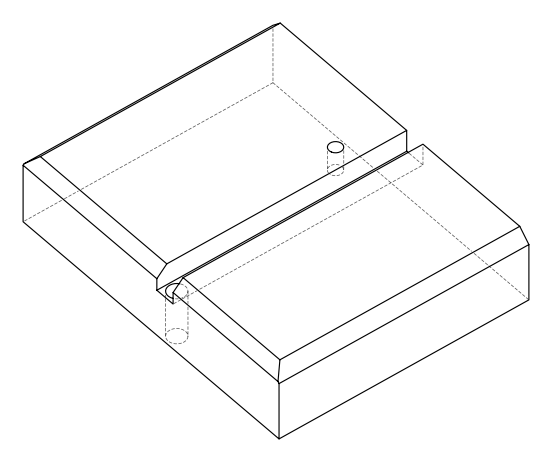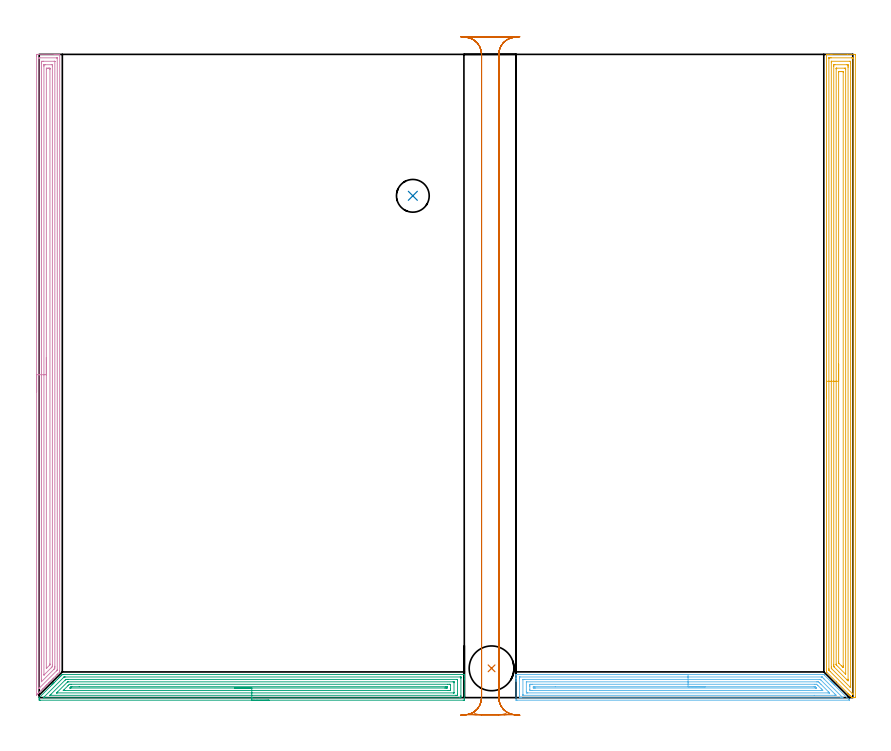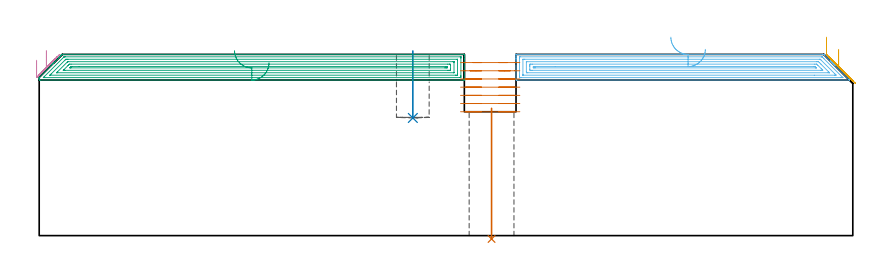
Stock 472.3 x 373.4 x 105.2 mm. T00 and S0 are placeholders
(PLAN: 7 operations, 3 tool changes, 66.1 min)
(1 INDEXABLE_INSERT_DRILL_THROUGH_HOLE_FROM_SOLID | STEP1HOLE | NXT0302_023 | 0.31 min | 55792 mm3)
(2 INDEXABLE_INSERT_DRILL_BLIND_HOLE_FROM_SOLID | STEP1POCKET | NXT0302_009 | 0.16 min | 10376 mm3)
(3 AREA_MILL | FG_CHAMFER_SURFACE | UGT0205_001 | 11.78 min | 28154 mm3)
(4 AREA_MILL_1 | FG_CHAMFER_SURFACE_1 | UGT0205_001 | 14.9 min | 32585 mm3)
(5 AREA_MILL_2 | FG_CHAMFER_SURFACE_2 | UGT0205_001 | 17.97 min | 52704 mm3)
(6 AREA_MILL_3 | FG_CHAMFER_SURFACE_3 | UGT0205_001 | 9.16 min | 21081 mm3)
(7 MILL_RECTANGULAR_SLOT | SLOT_RECTANGULAR | UGT0201_094 | Follow Part, ap 5, ae 75% | 11.87 min | 353994 mm3)
(TOOL NXT0302_023 | Index. Insert Drill 26mm [880-D2600L32-05] | D26 PA176 FL130 Z2)
(TOOL NXT0302_009 | Index. Insert Drill 19mm [880-D1900L25-05] | D19 PA176 FL95 Z2)
(TOOL UGT0205_001 | Chamfer Mill 20 x 3 x 45 deg. | D20 FL50 Z2)
(TOOL UGT0201_094 | End mill 20 mm | D20 FL38 Z4)
(OP 1 INDEXABLE_INSERT_DRILL_THROUGH_HOLE_FROM_SOLID)
G17 G21 G94 G90
T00 M6
G54
G17 G0 G90 X262.6 Y17. S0 M3
G43 Z115.2 H1
G94 G81 G98 Z-1.954 F250. R73.9
G80
M5
M2
(OP 2 INDEXABLE_INSERT_DRILL_BLIND_HOLE_FROM_SOLID)
G17 G21 G94 G90
T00 M6
G54
G17 G0 G90 X216.9 Y291.3 S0 M3
G43 Z115.2 H1
G94 G81 G98 Z68.3 F250. R107.2
G80
M5
M2
(OP 3 AREA_MILL)
G17 G21 G94 G90
T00 M6
G54
G17 G0 G90 X133.4 Y-1.5 S1061 M3
G43 Z115.2 H0
Z100.3
G94 G1 X133.362 Z99.428 F250.
X133.248 Z98.563
X133.059 Z97.712
X132.797 Z96.88
X132.463 Z96.074
X132.06 Z95.3
X131.592 Z94.564
X131.06 Z93.872
X130.471 Z93.229
X129.828 Z92.64
X129.136 Z92.108
X128.4 Z91.64
X127.626 Z91.237
X126.82 Z90.903
X125.988 Z90.641
X125.136 Z90.452
X124.272 Z90.338
X123.4 Z90.3
X0.613
X0.378 Y-1.499 Z90.301
X0.167 Y-1.496 Z90.304
X0.003 Y-1.491 Z90.305
X0. Y-1.409 Z90.386
Y-1.246 Z90.549
Y-1.082 Z90.712
Y-0.256 Z91.544
Y-0.229 Z91.57
X0.001 Y-0.007 Z91.79
X0.018 Y0.018 Z91.817
X6.506 Y6.506 Z98.305
X7.414 Y7.415 Z99.212
X7.459 Y7.46 Z99.259
X7.66 Y7.66 Z99.459
X7.707 Y7.708 Z99.505
X7.757 Y7.758 Z99.557
X7.948 Y7.949 Z99.747
X8. Y8.001 Z99.798
X8.055 Y8.055 Z99.854
X8.237 Y8.237 Z100.036
X8.293 Y8.294 Z100.091
X8.352 Y8.353 Z100.152
X8.525 Y8.526 Z100.325
X8.585 Y8.587 Z100.384
X8.65 Y8.651 Z100.45
X8.88 Y8.88 Z100.68
X9.543 Y9.543 Z101.343
X10.436 Y10.436 Z102.236
X11.223 Y11.224 Z103.022
X11.329 Y11.331 Z103.127
X11.665 Y11.665 Z103.465
X11.876 Y11.876 Z103.676
X12.102 Y12.103 Z103.901
X12.222 Y12.224 Z104.02
X12.602 Y12.603 Z104.403
X12.729 Y12.729 Z104.529
X12.981 Y12.982 Z104.781
X13.115 Y13.116 Z104.914
X13.229 Y13.227 Z105.025
X13.405 Y13.399 Z105.186
X14.008 Y13.4 Z105.2
X246.633
X246.79 Y13.394 Z105.193
X246.8 Y13.088 Z104.888
Y12.759 Z104.559
Y12.103 Z103.898
Y10.896 Z102.693
Y10.345 Z102.139
Y-1.082 Z90.715
X246.797 Y-1.361 Z90.436
X246.79 Y-1.492 Z90.305
X246.657 Y-1.499 Z90.299
X246.187 Y-1.5 Z90.3
X123.4
Y-0.086 Z91.714
X3.172 Y-0.085 Z91.715
X2.516 Y-0.08 Z91.72
X2.399 Y-0.079 Z91.721
Y-0.061 Z91.739
Y-0.053 Z91.747
X2.765 Y0.315 Z92.115
X3.125 Y0.676 Z92.476
X14.008 Y11.558 Z103.358
X14.284 Y11.831 Z103.631
X14.375 Y11.918 Z103.718
X14.43 Y11.968 Z103.768
X14.515 Y11.979 Z103.779
X14.901 Y11.984 Z103.784
X15.021 Y11.985 Z103.785
X244.401
X244.521
X244.76 Y11.98 Z103.78
X244.784 Y11.979 Z103.779
X244.79 Y11.966 Z103.766
X244.796 Y11.935 Z103.735
X244.798 Y11.904 Z103.704
X244.8 Y11.711 Z103.511
Y11.224 Z103.024
Y1.162 Z92.962
X244.798 Y0.676 Z92.476
X244.793 Y0.289 Z92.089
X244.778 Y-0.079 Z91.721
X244.401 Y-0.084 Z91.716
X244.281 Y-0.085 Z91.715
X123.4 Y-0.086 Z91.714
Y1.328 Z93.128
X6.481 Y1.329 Z93.129
X6.358 Y1.33 Z93.13
X6.277 Y1.333 Z93.133
X6.247 Y1.335 Z93.135
X6.261 Y1.352 Z93.152
X6.456 Y1.555 Z93.355
X6.657 Y1.758 Z93.558
X6.864 Y1.965 Z93.765
X15.074 Y10.175 Z101.975
X15.248 Y10.345 Z102.145
X15.433 Y10.522 Z102.322
X15.492 Y10.565 Z102.365
X15.568 Y10.568 Z102.368
X15.794 Y10.57 Z102.37
X16.457 Y10.571 Z102.371
X16.687 Y10.572 Z102.372
X242.615 Y10.571 Z102.371
X242.692 Y10.57 Z102.37
X242.752 Y10.568 Z102.368
X242.785 Y10.565 Z102.365
X242.79 Y10.527 Z102.327
X242.796 Y10.345 Z102.145
X242.8 Y10.164 Z101.964
Y2.252 Z94.052
X242.796 Y1.555 Z93.355
X242.792 Y1.38 Z93.18
X242.779 Y1.335 Z93.135
X242.729 Y1.333 Z93.133
X242.615 Y1.331 Z93.131
X241.952 Y1.329 Z93.129
X241.722 Y1.328 Z93.128
X123.4
Y2.743 Z94.543
X10.756
X10.436 Y2.744 Z94.544
X10.119 Y2.746 Z94.546
X10.113 Y2.749 Z94.549
X10.112 Y2.752 Z94.552
X10.14 Y2.785 Z94.585
X10.436 Y3.087 Z94.887
X10.55 Y3.201 Z95.001
X16.309 Y8.959 Z100.759
X16.436 Y9.084 Z100.884
X16.485 Y9.128 Z100.928
X16.511 Y9.15 Z100.95
X16.543 Y9.152 Z100.952
X16.687 Y9.155 Z100.955
X17.001 Y9.157 Z100.957
X240.25
X240.667 Y9.155 Z100.955
X240.753 Y9.153 Z100.953
X240.786 Y9.151 Z100.951
X240.79 Y9.112 Z100.912
X240.794 Y9.013 Z100.813
X240.8 Y8.616 Z100.416
X240.799 Y2.888 Z94.688
X240.797 Y2.781 Z94.581
X240.793 Y2.756 Z94.556
X240.789 Y2.75 Z94.55
X240.777 Y2.747 Z94.547
X240.708 Y2.745 Z94.545
X240.515 Y2.743 Z94.543
X123.4
Y4.157 Z95.957
X14.937
X14.042 Y4.159 Z95.959
X14.008 Y4.161 Z95.961
X13.986 Y4.163 Z95.963
X13.996 Y4.192 Z95.992
X14. Y4.2 Z96.
X14.008 Y4.21 Z96.01
X14.442 Y4.644 Z96.444
X16.687 Y6.889 Z98.689
X17.101 Y7.3 Z99.1
X17.517 Y7.708 Z99.508
X17.55 Y7.737 Z99.537
X18.473 Y7.743 Z99.543
X237.221
X238.116 Y7.742 Z99.542
X238.15 Y7.741 Z99.541
X238.79 Y7.708 Z99.508
X238.798 Y7.07 Z98.87
X238.799 Y5.071 Z96.871
X238.796 Y4.435 Z96.235
X238.79 Y4.192 Z95.992
X238.183 Y4.159 Z95.959
X238.15 Y4.158 Z95.958
X237.293 Y4.157 Z95.957
X123.4
Y5.571 Z97.371
X18.473 Y5.572 Z97.372
X17.961 Y5.575 Z97.375
X17.906 Y5.578 Z97.378
X17.844 Y5.584 Z97.384
X17.896 Y5.639 Z97.439
X18.199 Y5.95 Z97.75
X18.334 Y6.086 Z97.886
X18.473 Y6.224 Z98.024
X18.546 Y6.291 Z98.091
X18.575 Y6.316 Z98.116
X18.602 Y6.322 Z98.122
X18.727 Y6.325 Z98.125
X18.982 Y6.328 Z98.128
X23.243 Y6.329 Z98.129
X235.979 Y6.328 Z98.128
X236.364 Y6.327 Z98.127
X236.748 Y6.323 Z98.123
X236.79 Y6.322 Z98.122
X236.793 Y6.283 Z98.083
X236.797 Y6.207 Z98.007
X236.799 Y6.093 Z97.893
Y5.95 Z97.75
X236.797 Y5.735 Z97.535
X236.793 Y5.628 Z97.428
X236.79 Y5.581 Z97.381
X236.742 Y5.578 Z97.378
X236.364 Y5.574 Z97.374
X235.855 Y5.572 Z97.372
X235.471 Y5.571 Z97.371
X123.4
X122.528 Z97.409
X121.664 Z97.523
X120.812 Z97.712
X119.98 Z97.974
X119.174 Z98.308
X118.4 Z98.711
X117.664 Z99.18
X116.972 Z99.711
X116.329 Z100.3
X115.74 Z100.943
X115.208 Z101.635
X114.74 Z102.371
X114.337 Z103.145
X114.003 Z103.951
X113.741 Z104.783
X113.552 Z105.635
X113.438 Z106.499
X113.4 Z107.371
G0 Z115.2
M5
M2
(OP 4 AREA_MILL_1)
G17 G21 G94 G90
T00 M6
G54
G17 G0 G90 X-1.5 Y177.45 S1061 M3
G43 Z115.2 H0
Z101.8
G94 G1 Y177.488 Z100.928 F250.
Y177.602 Z100.064
Y177.791 Z99.212
Y178.053 Z98.38
Y178.387 Z97.574
Y178.79 Z96.8
Y179.259 Z96.064
Y179.79 Z95.372
Y180.379 Z94.729
Y181.022 Z94.14
Y181.714 Z93.608
Y182.45 Z93.14
Y183.224 Z92.737
Y184.03 Z92.403
Y184.862 Z92.141
Y185.714 Z91.952
Y186.578 Z91.838
Y187.45 Z91.8
Y372.399
X-1.499 Y372.784 Z91.801
X-1.495 Y373.287 Z91.803
X-1.492 Y373.391 Z91.806
X-0.996 Y373.396 Z92.301
X-0.386 Y373.4 Z92.911
X8.741 Z102.035
X9.291 Z102.588
X9.626 Z102.922
X10.176 Z103.472
X10.511 Z103.806
X11.181 Z104.481
X11.519 Z104.818
X11.878 Y373.392 Z105.169
X11.897 Y373.39 Z105.188
X11.9 Y373.231 Z105.2
Y15.506
X11.907 Y14.9 Z105.191
X11.84 Y14.84 Z105.14
X10.728 Y13.727 Z104.026
X10.511 Y13.511 Z103.811
X10.281 Y13.28 Z103.58
X9.388 Y12.387 Z102.687
X8.351 Y11.35 Z101.65
X8.151 Y11.149 Z101.448
X8.049 Y11.048 Z101.346
X7.601 Y10.601 Z100.9
X7.155 Y10.154 Z100.453
X6.611 Y9.611 Z99.91
X6.38 Y9.379 Z99.677
X6.262 Y9.261 Z99.56
X5.742 Y8.742 Z99.041
X5.495 Y8.493 Z98.792
X5.369 Y8.368 Z98.666
X4.873 Y7.872 Z98.172
X4.61 Y7.608 Z97.906
X4.476 Y7.475 Z97.773
X4.003 Y7.003 Z97.303
X3.725 Y6.723 Z97.02
X3.134 Y6.135 Z96.434
X2.84 Y5.837 Z96.135
X2.249 Y5.249 Z95.549
X1.954 Y4.952 Z95.249
X1.349 Y4.349 Z94.649
X1.069 Y4.067 Z94.364
X0.382 Y3.382 Z93.682
X0.011 Y3.009 Z93.307
X-0.536 Y2.464 Z92.764
X-0.882 Y2.116 Z92.414
X-1.331 Y1.669 Z91.967
X-1.439 Y1.566 Z91.859
X-1.492 Y1.519 Z91.806
X-1.499 Y1.639 Z91.801
X-1.5 Y1.669 Z91.8
Y187.45
X-0.086 Z93.214
Y370.998
X-0.085 Y371.215 Z93.215
X-0.082 Y371.323 Z93.218
X-0.079 Y371.374 Z93.221
X-0.072 Y371.39 Z93.228
X-0.022 Y371.393 Z93.278
X0.377 Y371.399 Z93.677
X10.113 Z103.413
X10.358 Y371.395 Z103.658
X10.469 Y371.39 Z103.769
X10.479 Y371.385 Z103.779
X10.482 Y371.367 Z103.782
X10.484 Y371.318 Z103.784
X10.486 Y371.22 Z103.786
Y371.024
X10.485 Y16.407 Z103.785
X10.479 Y15.974 Z103.779
X10.469 Y15.93 Z103.769
X10.44 Y15.896 Z103.74
X10.383 Y15.835 Z103.683
X10.288 Y15.738 Z103.588
X10.064 Y15.513 Z103.364
X0.063 Y5.513 Z93.363
X-0.034 Y5.42 Z93.266
X-0.074 Y5.386 Z93.226
X-0.079 Y5.384 Z93.221
X-0.082 Y5.414 Z93.218
X-0.084 Y5.496 Z93.216
X-0.086 Y5.663 Z93.214
Y187.45
X1.328 Z94.628
X1.329 Y368.318 Z94.629
X1.33 Y368.651 Z94.63
X1.334 Y369.212 Z94.634
X1.335 Y369.37 Z94.635
X1.481 Y369.391 Z94.781
X1.659 Y369.395 Z94.959
X2.358 Y369.4 Z95.658
X2.544 Z95.844
X8.741 Y369.399 Z102.041
X8.927 Y369.397 Z102.227
X9.051 Y369.392 Z102.351
X9.066 Y369.389 Z102.366
X9.068 Y369.385 Z102.368
X9.07 Y369.363 Z102.37
X9.071 Y369.323 Z102.371
Y369.212
Y18.193
X9.07 Y17.86 Z102.37
X9.066 Y17.3 Z102.366
X9.063 Y16.974 Z102.363
X8.741 Y16.643 Z102.041
X8.624 Y16.524 Z101.924
X1.361 Y9.261 Z94.661
X1.348 Y9.254 Z94.648
X1.341 Y9.25 Z94.641
X1.335 Y9.261 Z94.635
X1.334 Y9.288 Z94.634
X1.33 Y9.594 Z94.63
X1.329 Y10.154 Z94.629
X1.328 Y10.488 Z94.628
Y187.45
X2.743 Z96.043
Y366.532
X2.744 Y367.224 Z96.044
X2.747 Y367.324 Z96.047
X2.749 Y367.377 Z96.049
X2.786 Y367.39 Z96.086
X3. Y367.394 Z96.3
X3.43 Y367.4 Z96.73
X3.455 Z96.755
X6.996 Z100.296
X7.407 Y367.395 Z100.707
X7.612 Y367.39 Z100.912
X7.651 Y367.384 Z100.951
X7.653 Y367.349 Z100.953
X7.655 Y367.291 Z100.955
X7.657 Y366.732 Z100.957
Y366.532
Y19.086
X7.656 Y18.394 Z100.956
X7.654 Y18.193 Z100.954
X7.65 Y18.025 Z100.95
X7.547 Y17.908 Z100.847
X7.402 Y17.757 Z100.702
X6.97 Y17.319 Z100.27
X2.959 Y13.308 Z96.259
X2.892 Y13.242 Z96.192
X2.811 Y13.168 Z96.111
X2.75 Y13.113 Z96.05
X2.747 Y13.211 Z96.047
X2.743 Y13.526 Z96.043
Y187.45
X4.157 Z97.457
X4.158 Y364.905 Z97.458
X4.159 Y365.065 Z97.459
X4.164 Y365.374 Z97.464
X4.315 Y365.39 Z97.615
X4.555 Y365.397 Z97.855
X5.2 Y365.399 Z98.5
X5.437 Y365.4 Z98.737
X6.085 Y365.396 Z99.385
X6.178 Y365.394 Z99.478
X6.228 Y365.39 Z99.528
X6.236 Y365.223 Z99.536
X6.241 Y364.905 Z99.541
X6.242 Y364.746 Z99.542
X6.243 Y19.821 Z99.543
X6.237 Y19.086 Z99.537
X6.236 Y19.051 Z99.536
X6.216 Y19.024 Z99.516
X6.184 Y18.987 Z99.484
X6.085 Y18.885 Z99.385
X4.408 Y17.206 Z97.708
X4.315 Y17.115 Z97.615
X4.22 Y17.026 Z97.52
X4.168 Y16.977 Z97.468
X4.164 Y17.035 Z97.464
X4.16 Y17.14 Z97.46
X4.158 Y17.3 Z97.458
X4.157 Y17.459 Z97.457
Y187.45
Y188.322 Z97.495
Y189.187 Z97.609
Y190.038 Z97.798
Y190.87 Z98.06
Y191.676 Z98.394
Y192.45 Z98.797
Y193.186 Z99.265
Y193.878 Z99.796
Y194.521 Z100.386
Y195.11 Z101.029
Y195.642 Z101.721
Y196.11 Z102.457
Y196.513 Z103.231
Y196.847 Z104.037
Y197.109 Z104.869
Y197.298 Z105.72
Y197.412 Z106.585
Y197.45 Z107.457
G0 Z115.2
M5
M2
(OP 5 AREA_MILL_2)
G17 G21 G94 G90
T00 M6
G54
G17 G0 G90 X457.004 Y173.619 S1061 M3
G43 Z115.2 H0
Z115.196
G94 G1 Y173.657 Z114.324 F250.
Y173.77 Z113.459
Y173.959 Z112.608
Y174.222 Z111.776
Y174.556 Z110.97
Y174.958 Z110.196
Y175.427 Z109.46
Y175.958 Z108.768
Y176.548 Z108.125
Y177.191 Z107.536
Y177.883 Z107.004
Y178.619 Z106.536
Y179.393 Z106.133
Y180.199 Z105.799
Y181.031 Z105.537
Y181.882 Z105.348
Y182.747 Z105.234
Y183.619 Z105.196
X457. Y373.24 Z105.2
X457.002 Y373.392 Z105.188
X457.007 Y373.394 Z105.184
X457.33 Y373.4 Z104.869
X457.709 Z104.49
X458.343 Z103.852
X459.542 Z102.655
X460.107 Z102.087
X469.228 Z92.969
X473.339 Z88.858
X473.624 Y373.398 Z88.573
X473.792 Y373.39 Z88.406
X473.799 Y373.221 Z88.399
X473.8 Y372.793 Z88.4
Y0.373
X473.797 Y0.16 Z88.403
X473.791 Y0.003 Z88.405
X473.656 Y0. Z88.541
X473.339 Z88.856
X472.705 Z89.494
X472.271 Z89.929
X472.031 Y0.001 Z90.162
X471.889 Y0.01 Z90.302
X471.853 Y0.045 Z90.341
X471.739 Y0.16 Z90.459
X471.575 Y0.323 Z90.62
X471.415 Y0.484 Z90.783
X471.292 Y0.607 Z90.906
X471.134 Y0.764 Z91.061
X470.979 Y0.92 Z91.219
X470.846 Y1.053 Z91.352
X470.693 Y1.205 Z91.502
X470.543 Y1.356 Z91.655
X470.4 Y1.499 Z91.798
X470.252 Y1.646 Z91.944
X470.107 Y1.792 Z92.091
X469.953 Y1.945 Z92.244
X469.811 Y2.087 Z92.385
X469.671 Y2.228 Z92.527
X469.507 Y2.392 Z92.691
X469.37 Y2.528 Z92.826
X462.814 Y9.086 Z99.385
X457.031 Y14.869 Z105.169
X457.026 Y14.887 Z105.173
X457.014 Y14.943 Z105.186
X457.007 Y15.766 Z105.193
X457.004 Y183.619 Z105.196
X458.418 Z103.782
X458.415 Y371.213 Z103.785
X458.416 Y371.316 Z103.784
X458.419 Y371.366 Z103.781
X458.42 Y371.384 Z103.78
X458.452 Y371.39 Z103.748
X458.84 Y371.398 Z103.36
X459.225 Y371.399 Z102.975
X459.72 Y371.4 Z102.48
X471.575 Y371.399 Z90.625
X472.073 Y371.397 Z90.127
X472.283 Y371.39 Z89.917
X472.379 Y371.379 Z89.821
X472.384 Y371.082 Z89.816
X472.385 Y371.008 Z89.815
Y2.392
X472.38 Y2.057 Z89.82
X472.379 Y2.02 Z89.821
X472.371 Y2.011 Z89.829
X472.334 Y2.028 Z89.866
X472.275 Y2.083 Z89.925
X471.959 Y2.392 Z90.241
X459.225 Y15.125 Z102.975
X458.573 Y15.78 Z103.627
X458.479 Y15.881 Z103.721
X458.428 Y15.937 Z103.772
X458.427 Y15.984 Z103.773
X458.424 Y16.186 Z103.776
X458.421 Y16.593 Z103.779
Y16.672
X458.418 Y183.619 Z103.782
X459.832 Z102.368
X459.829 Y368.613 Z102.371
X459.831 Y369.223 Z102.369
X459.833 Y369.363 Z102.367
X459.835 Y369.39 Z102.365
X459.875 Y369.395 Z102.325
X459.934 Y369.399 Z102.266
X470.519 Y369.4 Z91.681
X470.693 Y369.397 Z91.507
X470.867 Y369.39 Z91.333
X470.965 Y369.383 Z91.235
X470.968 Y369.317 Z91.232
X470.97 Y369.223 Z91.23
X470.971 Y368.942 Z91.229
Y368.331
Y6.572
X470.969 Y5.962 Z91.231
X470.968 Y5.873 Z91.232
X470.966 Y5.849 Z91.234
X470.841 Y5.962 Z91.359
X470.693 Y6.107 Z91.507
X460.107 Y16.692 Z102.093
X459.894 Y16.914 Z102.306
X459.844 Y16.968 Z102.356
X459.84 Y17.107 Z102.36
X459.837 Y17.29 Z102.363
X459.836 Y17.565 Z102.364
Y17.84
X459.832 Y183.619 Z102.368
X461.246 Z100.954
X461.244 Y366.546 Z100.956
X461.247 Y367.178 Z100.953
X461.25 Y367.384 Z100.95
X461.909 Y367.4 Z100.291
X468.966 Z93.234
X469.357 Y367.394 Z92.843
X469.546 Y367.39 Z92.654
X469.55 Y367.282 Z92.65
X469.556 Y366.804 Z92.644
X469.557 Y366.546 Z92.643
Y365.91
Y10.681
X469.556 Y10.425 Z92.644
X469.553 Y9.793 Z92.647
X469.551 Y9.716 Z92.649
X469.23 Y10.025 Z92.97
X469.031 Y10.219 Z93.169
X468.929 Y10.32 Z93.271
X468.824 Y10.425 Z93.376
X461.684 Y17.565 Z100.516
X461.492 Y17.759 Z100.708
X461.363 Y17.892 Z100.837
X461.261 Y18. Z100.939
X461.257 Y18.038 Z100.943
X461.253 Y18.191 Z100.947
X461.251 Y18.457 Z100.949
X461.25 Y19.086 Z100.95
Y19.35
X461.246 Y183.619 Z100.954
X462.661 Z99.539
X462.657 Y364.956 Z99.543
X462.658 Y365.152 Z99.542
X462.661 Y365.282 Z99.539
X462.664 Y365.38 Z99.536
X462.677 Y365.39 Z99.523
X462.754 Y365.394 Z99.446
X463.005 Y365.399 Z99.195
X467.415 Z94.785
X468.046 Y365.393 Z94.154
X468.13 Y365.39 Z94.07
X468.138 Y365.054 Z94.062
X468.142 Y364.858 Z94.058
X468.143 Y364.761 Z94.057
Y13.897
X468.142 Y13.799 Z94.058
X468.137 Y13.604 Z94.063
X468.135 Y13.573 Z94.065
X468.126 Y13.579 Z94.074
X468.096 Y13.605 Z94.104
X468.046 Y13.652 Z94.154
X462.754 Y18.945 Z99.446
X462.704 Y18.996 Z99.496
X462.681 Y19.024 Z99.519
X462.673 Y19.037 Z99.527
X462.67 Y19.078 Z99.53
X462.665 Y19.259 Z99.535
X462.664 Y19.35 Z99.536
Y19.441
X462.661 Y183.619 Z99.539
X464.075 Z98.125
X464.072 Y363.201 Z98.128
X464.073 Y363.314 Z98.127
X464.076 Y363.37 Z98.124
X464.078 Y363.389 Z98.122
X464.104 Y363.394 Z98.096
X464.518 Y363.398 Z97.682
X464.981 Y363.4 Z97.219
X465.4 Z96.8
X465.863 Z96.337
X466.282 Y363.397 Z95.918
X466.701 Y363.391 Z95.499
X466.722 Y363.39 Z95.478
X466.724 Y363.373 Z95.476
X466.727 Y363.327 Z95.473
X466.728 Y363.247 Z95.472
X466.729 Y363.126 Z95.471
Y18.457
X466.728 Y18.007 Z95.472
X466.724 Y17.565 Z95.476
X466.722 Y17.454 Z95.478
X466.594 Y17.565 Z95.606
X466.282 Y17.869 Z95.918
X465.69 Y18.457 Z96.51
X464.214 Y19.935 Z97.986
X464.138 Y20.013 Z98.062
X464.101 Y20.054 Z98.099
X464.086 Y20.074 Z98.114
X464.084 Y20.095 Z98.116
X464.081 Y20.242 Z98.119
X464.079 Y20.687 Z98.121
X464.075 Y183.619 Z98.125
Y184.49 Z98.163
Y185.355 Z98.277
Y186.207 Z98.466
Y187.039 Z98.728
Y187.845 Z99.062
Y188.619 Z99.465
Y189.355 Z99.934
Y190.047 Z100.465
Y190.69 Z101.054
Y191.279 Z101.697
Y191.81 Z102.39
Y192.279 Z103.125
Y192.682 Z103.899
Y193.016 Z104.705
Y193.278 Z105.537
Y193.467 Z106.389
Y193.581 Z107.254
Y193.619 Z108.125
G0 Z115.2
M5
M2
(OP 6 AREA_MILL_3)
G17 G21 G94 G90
T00 M6
G54
G17 G0 G90 X366.68 Y13.397 S1061 M3
G43 Z115.2 H0
Z115.197
G94 G1 X366.718 Z114.325 F250.
X366.832 Z113.46
X367.021 Z112.608
X367.283 Z111.776
X367.617 Y13.396 Z110.97
X368.02 Z110.196
X368.488 Z109.461
X369.019 Z108.769
X369.609 Z108.125
X370.252 Z107.536
X370.944 Z107.005
X371.68 Z106.536
X372.453 Z106.133
X373.259 Z105.799
X374.091 Z105.537
X374.943 Z105.348
X375.808 Z105.234
X376.68 Z105.196
X454.686 Y13.393 Z105.193
X455.462 Y13.387 Z105.186
X455.524 Y13.355 Z105.154
X455.562 Y13.323 Z105.122
X455.905 Y12.982 Z104.78
X459.282 Y9.609 Z101.407
X459.426 Y9.466 Z101.262
X459.571 Y9.32 Z101.118
X459.717 Y9.175 Z100.972
X459.866 Y9.027 Z100.822
X460.016 Y8.875 Z100.673
X460.151 Y8.74 Z100.538
X460.306 Y8.587 Z100.383
X460.462 Y8.43 Z100.228
X460.586 Y8.306 Z100.104
X460.746 Y8.148 Z99.943
X460.907 Y7.985 Z99.783
X461.02 Y7.872 Z99.67
X461.186 Y7.708 Z99.503
X461.353 Y7.54 Z99.338
X461.455 Y7.438 Z99.236
X461.626 Y7.269 Z99.063
X461.798 Y7.095 Z98.893
X461.972 Y6.92 Z98.72
X469.983 Y-1.082 Z90.715
X470.386 Y-1.486 Z90.314
X470.395 Y-1.499 Z90.301
Y-1.5 Z90.3
X277.384
X276.911 Y-1.495 Z90.303
X276.81 Y-1.491 Z90.306
X276.8 Y-1.386 Z90.411
Y9.466 Z101.26
Y10.073 Z101.87
Y10.345 Z102.142
Y10.952 Z102.748
Y11.224 Z103.02
Y11.77 Z103.569
Y12.103 Z103.902
Y12.982 Z104.781
X276.801 Y13.142 Z104.941
X276.81 Y13.394 Z105.193
X276.938 Y13.4 Z105.2
X376.68 Y13.396 Z105.196
Y11.982 Z103.782
X454.289 Y11.978 Z103.778
X454.384 Y11.977 Z103.777
X454.431 Y11.975 Z103.775
X454.451 Y11.972 Z103.772
X454.48 Y11.946 Z103.746
X454.671 Y11.764 Z103.564
X455.214 Y11.224 Z103.024
X455.562 Y10.876 Z102.676
X466.253 Y0.195 Z91.995
X466.45 Y-0.003 Z91.797
X466.479 Y-0.035 Z91.765
X466.506 Y-0.07 Z91.73
X466.511 Y-0.079 Z91.721
X466.494 Y-0.08 Z91.72
X466.253 Y-0.085 Z91.715
X466.133
X465.362 Y-0.086 Z91.714
X279.937
X279.165 Y-0.085 Z91.715
X279.044 Y-0.084 Z91.716
X278.828 Y-0.079 Z91.721
X278.81 Y-0.009 Z91.791
X278.804 Y0.154 Z91.954
X278.801 Y0.676 Z92.476
X278.8 Y1.036 Z92.836
Y11.224 Z103.024
X278.802 Y11.583 Z103.383
X278.81 Y11.945 Z103.745
X278.813 Y11.98 Z103.78
X278.829 Y11.981 Z103.781
X278.876 Y11.984 Z103.784
X278.972 Y11.985 Z103.785
X279.165 Y11.986 Z103.786
X376.68 Y11.982 Z103.782
Y10.568 Z102.368
X452.889 Y10.565 Z102.365
X453.112 Y10.564 Z102.364
X453.26 Y10.561 Z102.361
X453.378 Y10.558 Z102.358
X453.428 Y10.549 Z102.349
X453.451 Y10.528 Z102.328
X453.641 Y10.345 Z102.145
X453.78 Y10.208 Z102.008
X461.798 Y2.197 Z93.997
X462.435 Y1.555 Z93.355
X462.635 Y1.35 Z93.15
X462.257 Y1.335 Z93.135
X462.025 Y1.331 Z93.131
X461.798 Y1.329 Z93.129
X449.931 Y1.328 Z93.128
X281.176 Y1.329 Z93.129
X280.947 Y1.33 Z93.13
X280.871 Y1.332 Z93.132
X280.819 Y1.335 Z93.135
X280.81 Y1.41 Z93.21
X280.804 Y1.555 Z93.355
X280.801 Y1.699 Z93.499
Y10.345 Z102.145
X280.802 Y10.488 Z102.288
X280.808 Y10.538 Z102.338
X280.813 Y10.565 Z102.365
X280.834 Y10.566 Z102.366
X280.947 Y10.568 Z102.368
X281.609 Y10.571 Z102.371
X281.838
X376.68 Y10.568 Z102.368
X376.679 Y9.154 Z100.954
X451.428 Y9.15 Z100.95
X451.998 Y9.146 Z100.946
X452.325 Y9.144 Z100.944
X452.889 Y8.646 Z100.446
X452.951 Y8.587 Z100.387
X453.78 Y7.761 Z99.561
X458.232 Y3.313 Z95.113
X458.664 Y2.876 Z94.676
X458.767 Y2.769 Z94.569
X458.784 Y2.749 Z94.549
X458.779 Y2.748 Z94.548
X458.743 Y2.745 Z94.545
X458.661 Y2.744 Z94.544
X458.235 Y2.743 Z94.543
X457.922
X283.62
X283.306 Y2.744 Z94.544
X282.909 Y2.748 Z94.548
X282.824 Y2.749 Z94.549
X282.81 Y2.9 Z94.7
X282.801 Y3.242 Z95.042
X282.8 Y3.313 Z95.113
X282.801 Y8.992 Z100.792
X282.802 Y9.093 Z100.893
X282.806 Y9.142 Z100.942
X282.81 Y9.15 Z100.95
X282.818 Y9.152 Z100.952
X282.85 Y9.155 Z100.955
X283.043 Y9.157 Z100.957
X376.679 Y9.154 Z100.954
Y7.739 Z99.539
X450.188 Y7.737 Z99.537
X451.081 Y7.735 Z99.535
X451.108 Y7.733 Z99.533
X451.37 Y7.708 Z99.508
X451.998 Y7.091 Z98.891
X454.021 Y5.071 Z96.871
X454.671 Y4.418 Z96.218
X454.89 Y4.192 Z95.992
X454.701 Y4.163 Z95.963
X454.671 Y4.161 Z95.961
X453.816 Y4.157 Z95.957
X286.328
X285.436 Y4.158 Z95.958
X285.402 Y4.159 Z95.959
X284.81 Y4.192 Z95.992
X284.802 Y4.784 Z96.584
X284.8 Y6.544 Z98.344
X284.801 Y6.829 Z98.629
X284.804 Y7.419 Z99.219
X284.81 Y7.708 Z99.508
X285.369 Y7.741 Z99.541
X285.402
X286.257 Y7.743 Z99.543
X376.679 Y7.739 Z99.539
Y6.325 Z98.125
X449.84 Y6.322 Z98.122
X450.217 Y6.32 Z98.12
X450.27 Y6.318 Z98.118
X450.3 Y6.316 Z98.116
X450.329 Y6.3 Z98.1
X450.451 Y6.183 Z97.983
X450.69 Y5.95 Z97.75
X450.847 Y5.794 Z97.594
X450.968 Y5.669 Z97.469
X451.045 Y5.586 Z97.386
X451.05 Y5.577 Z97.377
X451.035 Y5.576 Z97.376
X450.985 Y5.574 Z97.374
X450.6 Y5.571 Z97.371
X288.074
X287.566 Y5.572 Z97.372
X287.183 Y5.575 Z97.375
X286.81 Y5.579 Z97.379
X286.808 Y5.95 Z97.75
X286.807 Y6.321 Z98.121
X287.183 Y6.324 Z98.124
X287.692 Y6.328 Z98.128
X299.594
X376.679 Y6.325 Z98.125
X377.551 Z98.163
X378.416 Z98.277
X379.268 Z98.466
X380.1 Z98.728
X380.906 Z99.062
X381.679 Z99.465
X382.415 Z99.933
X383.107 Z100.464
X383.751 Z101.054
X384.34 Z101.697
X384.871 Z102.389
X385.34 Z103.125
X385.743 Z103.899
X386.077 Z104.705
X386.339 Z105.537
X386.528 Z106.388
X386.642 Z107.253
X386.68 Z108.125
G0 Z115.2
M5
M2
(OP 7 MILL_RECTANGULAR_SLOT)
G17 G21 G94 G90
T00 M6
G54
G17 G0 G90 X244.583 Y383.602 S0 M3
G43 Z115.2 H0
Z100.443
G94 G1 X247.574 Y383.37 F250.
G2 X256.8 Y373.4 R10. F500.
G1 Y0.
G2 X251.813 Y-8.653 R10.
G3 X256.826 Y-10. R10.
G1 X266.774
G3 X271.787 Y-8.653 R10.
G2 X266.8 Y0. R10.
G1 Y373.4
G2 X276.026 Y383.37 R10.
G1 X279.017 Y383.602 F250.
G0 X244.583 Z95.686
G1 X247.574 Y383.37
G2 X256.8 Y373.4 R10. F500.
G1 Y0.
G2 X250.223 Y-9.396 R10.
G1 X250.213 Y-9.424
G3 X253.558 Y-10. R10.
G1 X270.045
G3 X273.388 Y-9.425 R10.
G1 X273.378 Y-9.396
G2 X266.8 Y0. R10.
G1 Y373.4
G2 X276.026 Y383.37 R10.
G1 X279.017 Y383.602 F250.
G0 X244.583 Z90.929
G1 X247.574 Y383.37
G2 X256.8 Y373.4 R10. F500.
G1 Y0.
G2 X247.742 Y-9.956 R10.
G1 X247.74 Y-9.986
G3 X248.278 Y-10. R10.
G1 X275.182
G3 X275.808 Y-9.98 R10.
G1 X275.806 Y-9.95
G2 X266.8 Y0. R10.
G1 Y373.4
G2 X276.026 Y383.37 R10.
G1 X279.017 Y383.602 F250.
G0 Z115.2
Y-10.202
Z86.171
G1 X276.026 Y-9.97
G2 X266.8 Y0. R10. F500.
G1 Y373.4
G2 X276.026 Y383.37 R10.
G1 Y383.4
X247.574
Y383.37
G2 X256.8 Y373.4 R10.
G1 Y0.
G2 X247.574 Y-9.97 R10.
G1 X244.583 Y-10.202 F250.
G0 X279.017 Z81.414
G1 X276.026 Y-9.97
G2 X266.8 Y0. R10. F500.
G1 Y373.4
G2 X276.026 Y383.37 R10.
G1 Y383.4
X247.574
Y383.37
G2 X256.8 Y373.4 R10.
G1 Y0.
G2 X247.574 Y-9.97 R10.
G1 X244.583 Y-10.202 F250.
G0 X279.017 Z76.657
G1 X276.026 Y-9.97
G2 X266.8 Y0. R10. F500.
G1 Y373.4
G2 X276.026 Y383.37 R10.
G1 Y383.4
X247.574
Y383.37
G2 X256.8 Y373.4 R10.
G1 Y0.
G2 X247.574 Y-9.97 R10.
G1 X244.583 Y-10.202 F250.
G0 X279.017 Z71.9
G1 X276.026 Y-9.97
G2 X266.8 Y0. R10. F500.
G1 Y373.4
G2 X276.026 Y383.37 R10.
G1 Y383.4
X247.574
Y383.37
G2 X256.8 Y373.4 R10.
G1 Y0.
G2 X247.574 Y-9.97 R10.
G1 X244.583 Y-10.202 F250.
G0 Z115.2
M5
M2
